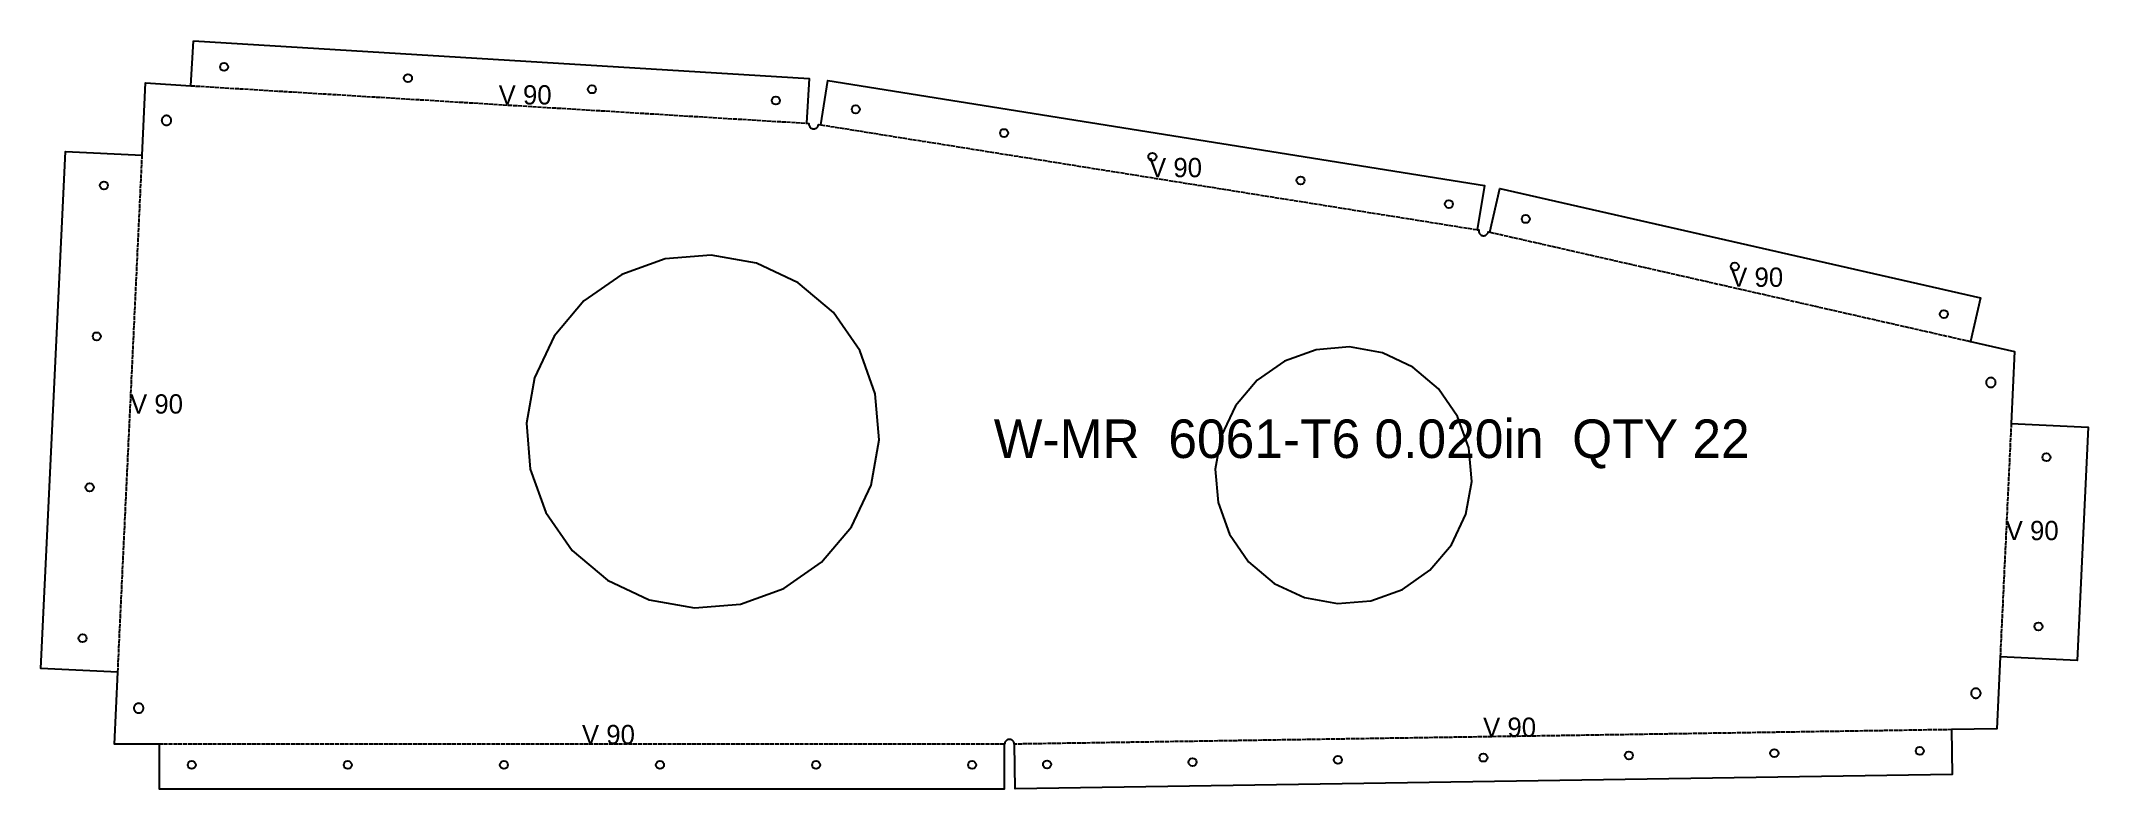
# Model space of a CAD drawing. Header units: millimetres. Extents: x -23 to 615, y -14 to 219.
import ezdxf

# ---------------------------------------------------------------- set-up
doc = ezdxf.new("R2010")
doc.units = ezdxf.units.MM
doc.linetypes.add('DASHED', pattern=[1.524, 1.27, -0.254])
for name, color, linetype in [('CUT', 7, 'CONTINUOUS'), ('ETCH', 8, 'CONTINUOUS'), ('HOLE', 6, 'CONTINUOUS'), ('VALLEY', 1, 'DASHED')]:
    doc.layers.add(name, color=color, linetype=linetype)

msp = doc.modelspace()

# ---------------------------------------------------------------- linework, layer by layer
at = {"layer": 'CUT'}
for points in [[(24.63, 219.02), (216.47, 207.35), (215.63, 193.4), (216.36, 193.36), (216.35, 193.3), (216.34, 193.16), (216.35, 193.01), (216.37, 192.86), (216.41, 192.72), (216.46, 192.58), (216.52, 192.45), (216.6, 192.32), (216.68, 192.21), (216.78, 192.1), (216.89, 192), (217.01, 191.91), (217.14, 191.83), (217.27, 191.77), (217.41, 191.72), (217.55, 191.69), (217.7, 191.66), (217.84, 191.66), (217.99, 191.66), (218.13, 191.69), (218.28, 191.72), (218.42, 191.77), (218.55, 191.83), (218.68, 191.91), (218.79, 192), (218.9, 192.1), (219, 192.21), (219.09, 192.32), (219.17, 192.45), (219.23, 192.58), (219.28, 192.72), (219.31, 192.86), (219.34, 193.01), (219.34, 193.03), (220.06, 192.91), (222.26, 206.71), (426.75, 174.04), (424.55, 160.24), (425.03, 160.16), (425.03, 160.15), (425.01, 160.01), (425, 159.86), (425.01, 159.71), (425.03, 159.57), (425.07, 159.43), (425.12, 159.29), (425.18, 159.15), (425.25, 159.03), (425.34, 158.91), (425.44, 158.8), (425.55, 158.7), (425.67, 158.61), (425.79, 158.54), (425.93, 158.48), (426.07, 158.43), (426.21, 158.39), (426.36, 158.37), (426.5, 158.36), (426.65, 158.37), (426.79, 158.39), (426.94, 158.43), (427.08, 158.48), (427.21, 158.54), (427.34, 158.61), (427.45, 158.7), (427.56, 158.8), (427.66, 158.91), (427.75, 159.03), (427.82, 159.15), (427.89, 159.29), (427.94, 159.43), (427.97, 159.57), (427.98, 159.59), (428.45, 159.48), (431.55, 173.11), (581.31, 139.04), (578.21, 125.42), (591.92, 122.3), (590.87, 99.89), (614.81, 98.76), (611.38, 26.08), (587.44, 27.21), (586.38, 4.76), (572.29, 4.54), (572.51, -9.43), (280.64, -13.94), (280.43, 0.02), (280.31, 0.02), (280.3, 0.16), (280.28, 0.31), (280.25, 0.45), (280.2, 0.59), (280.13, 0.72), (280.06, 0.85), (279.97, 0.96), (279.87, 1.07), (279.76, 1.17), (279.64, 1.26), (279.52, 1.34), (279.38, 1.4), (279.25, 1.45), (279.1, 1.48), (278.96, 1.51), (278.81, 1.51), (278.66, 1.51), (278.52, 1.48), (278.37, 1.45), (278.24, 1.4), (278.1, 1.34), (277.98, 1.26), (277.86, 1.17), (277.75, 1.07), (277.65, 0.96), (277.56, 0.85), (277.49, 0.72), (277.42, 0.59), (277.37, 0.45), (277.34, 0.31), (277.32, 0.16), (277.31, 0.01), (277.31, 0), (277.19, 0), (277.19, -13.97), (14.09, -13.97), (14.09, 0), (0, 0), (1.06, 22.45), (-22.88, 23.58), (-15.28, 184.61), (8.66, 183.48), (9.72, 205.94), (23.78, 205.08), (24.63, 219.02)], [(17.71, 194.43), (17.69, 194.57), (17.66, 194.72), (17.61, 194.85), (17.54, 194.99), (17.47, 195.11), (17.38, 195.23), (17.28, 195.34), (17.17, 195.44), (17.05, 195.53), (16.93, 195.6), (16.79, 195.67), (16.66, 195.72), (16.51, 195.75), (16.37, 195.77), (16.22, 195.78), (16.07, 195.77), (15.93, 195.75), (15.79, 195.72), (15.65, 195.67), (15.51, 195.6), (15.39, 195.53), (15.27, 195.44), (15.16, 195.34), (15.06, 195.23), (14.97, 195.11), (14.9, 194.99), (14.83, 194.85), (14.79, 194.72), (14.75, 194.57), (14.73, 194.43), (14.72, 194.28), (14.73, 194.13), (14.75, 193.99), (14.79, 193.85), (14.83, 193.71), (14.9, 193.57), (14.97, 193.45), (15.06, 193.33), (15.16, 193.22), (15.27, 193.12), (15.39, 193.03), (15.51, 192.96), (15.65, 192.9), (15.79, 192.85), (15.93, 192.81), (16.07, 192.79), (16.22, 192.78), (16.37, 192.79), (16.51, 192.81), (16.66, 192.85), (16.79, 192.9), (16.93, 192.96), (17.05, 193.03), (17.17, 193.12), (17.28, 193.22), (17.38, 193.33), (17.47, 193.45), (17.54, 193.57), (17.61, 193.71), (17.66, 193.85), (17.69, 193.99), (17.71, 194.13), (17.72, 194.28), (17.71, 194.43)], [(146.28, 138.06), (137.01, 127.1), (130.9, 114.11), (128.36, 99.98), (129.56, 85.67), (134.42, 72.16), (142.61, 60.37), (153.58, 51.1), (166.57, 44.99), (180.7, 42.44), (195.01, 43.65), (208.52, 48.51), (220.31, 56.7), (229.58, 67.67), (235.69, 80.66), (238.23, 94.79), (237.03, 109.1), (232.17, 122.61), (223.98, 134.4), (213.01, 143.67), (200.02, 149.78), (185.89, 152.32), (171.58, 151.12), (158.07, 146.26), (146.28, 138.06)], [(364.53, 119.3), (355.96, 113.34), (349.21, 105.36), (344.77, 95.91), (342.92, 85.64), (343.79, 75.23), (347.33, 65.41), (353.29, 56.83), (361.26, 50.09), (370.71, 45.64), (380.99, 43.79), (391.39, 44.67), (401.22, 48.2), (409.79, 54.16), (416.53, 62.14), (420.98, 71.59), (422.83, 81.86), (421.96, 92.27), (418.42, 102.09), (412.46, 110.67), (404.49, 117.41), (395.04, 121.86), (384.76, 123.71), (374.35, 122.83), (364.53, 119.3)], [(585.93, 113.23), (585.86, 113.36), (585.79, 113.49), (585.7, 113.61), (585.6, 113.72), (585.49, 113.81), (585.37, 113.9), (585.25, 113.98), (585.11, 114.04), (584.98, 114.09), (584.83, 114.13), (584.69, 114.15), (584.54, 114.16), (584.39, 114.15), (584.25, 114.13), (584.1, 114.09), (583.97, 114.04), (583.83, 113.98), (583.71, 113.9), (583.59, 113.81), (583.48, 113.72), (583.38, 113.61), (583.29, 113.49), (583.22, 113.36), (583.15, 113.23), (583.1, 113.09), (583.07, 112.95), (583.05, 112.8), (583.04, 112.66), (583.05, 112.51), (583.07, 112.36), (583.1, 112.22), (583.15, 112.08), (583.22, 111.95), (583.29, 111.82), (583.38, 111.7), (583.48, 111.59), (583.59, 111.5), (583.71, 111.41), (583.83, 111.33), (583.97, 111.27), (584.1, 111.22), (584.25, 111.18), (584.39, 111.16), (584.54, 111.16), (584.69, 111.16), (584.83, 111.18), (584.98, 111.22), (585.11, 111.27), (585.25, 111.33), (585.37, 111.41), (585.49, 111.5), (585.6, 111.59), (585.7, 111.7), (585.79, 111.82), (585.86, 111.95), (585.93, 112.08), (585.98, 112.22), (586.01, 112.36), (586.03, 112.51), (586.04, 112.66), (586.03, 112.8), (586.01, 112.95), (585.98, 113.09), (585.93, 113.23)], [(581.19, 16.58), (581.11, 16.71), (581.02, 16.83), (580.92, 16.93), (580.82, 17.03), (580.7, 17.12), (580.57, 17.2), (580.44, 17.26), (580.3, 17.31), (580.16, 17.34), (580.01, 17.37), (579.86, 17.37), (579.72, 17.37), (579.57, 17.34), (579.43, 17.31), (579.29, 17.26), (579.16, 17.2), (579.03, 17.12), (578.91, 17.03), (578.8, 16.93), (578.7, 16.83), (578.62, 16.71), (578.54, 16.58), (578.48, 16.45), (578.43, 16.31), (578.39, 16.17), (578.37, 16.02), (578.36, 15.87), (578.37, 15.73), (578.39, 15.58), (578.43, 15.44), (578.48, 15.3), (578.54, 15.17), (578.62, 15.04), (578.7, 14.92), (578.8, 14.81), (578.91, 14.71), (579.03, 14.63), (579.16, 14.55), (579.29, 14.49), (579.43, 14.44), (579.57, 14.4), (579.72, 14.38), (579.86, 14.37), (580.01, 14.38), (580.16, 14.4), (580.3, 14.44), (580.44, 14.49), (580.57, 14.55), (580.7, 14.63), (580.82, 14.71), (580.92, 14.81), (581.02, 14.92), (581.11, 15.04), (581.19, 15.17), (581.25, 15.3), (581.3, 15.44), (581.33, 15.58), (581.36, 15.73), (581.36, 15.87), (581.36, 16.02), (581.33, 16.17), (581.3, 16.31), (581.25, 16.45), (581.19, 16.58)], [(8.82, 12.06), (8.73, 12.18), (8.63, 12.29), (8.52, 12.39), (8.41, 12.47), (8.28, 12.55), (8.15, 12.61), (8.01, 12.66), (7.87, 12.7), (7.72, 12.72), (7.57, 12.73), (7.43, 12.72), (7.28, 12.7), (7.14, 12.66), (7, 12.61), (6.87, 12.55), (6.74, 12.47), (6.62, 12.39), (6.51, 12.29), (6.41, 12.18), (6.33, 12.06), (6.25, 11.93), (6.19, 11.8), (6.14, 11.66), (6.1, 11.52), (6.08, 11.37), (6.07, 11.23), (6.08, 11.08), (6.1, 10.93), (6.14, 10.79), (6.19, 10.65), (6.25, 10.52), (6.33, 10.39), (6.41, 10.27), (6.51, 10.17), (6.62, 10.07), (6.74, 9.98), (6.87, 9.9), (7, 9.84), (7.14, 9.79), (7.28, 9.76), (7.43, 9.73), (7.57, 9.73), (7.72, 9.73), (7.87, 9.76), (8.01, 9.79), (8.15, 9.84), (8.28, 9.9), (8.41, 9.98), (8.52, 10.07), (8.63, 10.17), (8.73, 10.27), (8.82, 10.39), (8.9, 10.52), (8.96, 10.65), (9.01, 10.79), (9.04, 10.93), (9.07, 11.08), (9.07, 11.23), (9.07, 11.37), (9.04, 11.52), (9.01, 11.66), (8.96, 11.8), (8.9, 11.93), (8.82, 12.06)]]:
    msp.add_lwpolyline(points, close=True, dxfattribs=at)
at = {"layer": 'HOLE'}
for centre in [(34.16, 210.93), (91.45, 207.44), (148.74, 203.96), (206.04, 200.47), (230.95, 197.73), (277.14, 190.35), (323.33, 182.97), (-3.27, 174.03), (369.51, 175.59), (415.7, 168.21), (439.64, 163.58), (504.77, 148.76), (569.9, 133.95), (-5.49, 127.02), (601.85, 89.36), (-7.71, 80), (-9.93, 32.98), (599.37, 36.66), (24.09, -6.47), (72.71, -6.47), (121.33, -6.47), (169.95, -6.47), (218.57, -6.47), (267.19, -6.47), (290.52, -6.29), (335.84, -5.59), (381.15, -4.89), (426.46, -4.19), (471.77, -3.49), (517.08, -2.79), (562.39, -2.09)]:
    msp.add_circle(centre, 1.25, dxfattribs=at)
at = {"layer": 'VALLEY'}
for p, q in [((23.78, 205.08), (215.63, 193.4)), ((220.06, 192.91), (424.55, 160.24)), ((1.06, 22.45), (8.66, 183.48)), ((428.45, 159.48), (578.21, 125.42)), ((590.87, 99.89), (587.44, 27.21)), ((572.29, 4.54), (280.43, 0.02)), ((277.19, 0), (14.09, 0))]:
    msp.add_line(p, q, dxfattribs=at)

# ---------------------------------------------------------------- texts
at = {"layer": 'ETCH'}
for s, height, p in [('V 90', 6, (119.7, 199.24)), ('V 90', 6, (322.3, 176.58)), ('V 90', 6, (503.33, 142.45)), ('V 90', 6, (4.86, 102.97)), ('W-MR  6061-T6 0.020in  QTY 22', 12, (273.95, 89.13)), ('V 90', 6, (589.15, 63.55)), ('V 90', 6, (426.36, 2.28)), ('V 90', 6, (145.64, 0))]:
    msp.add_text(s, height=height, dxfattribs=at).set_placement(p)

doc.saveas('drawing.dxf')
